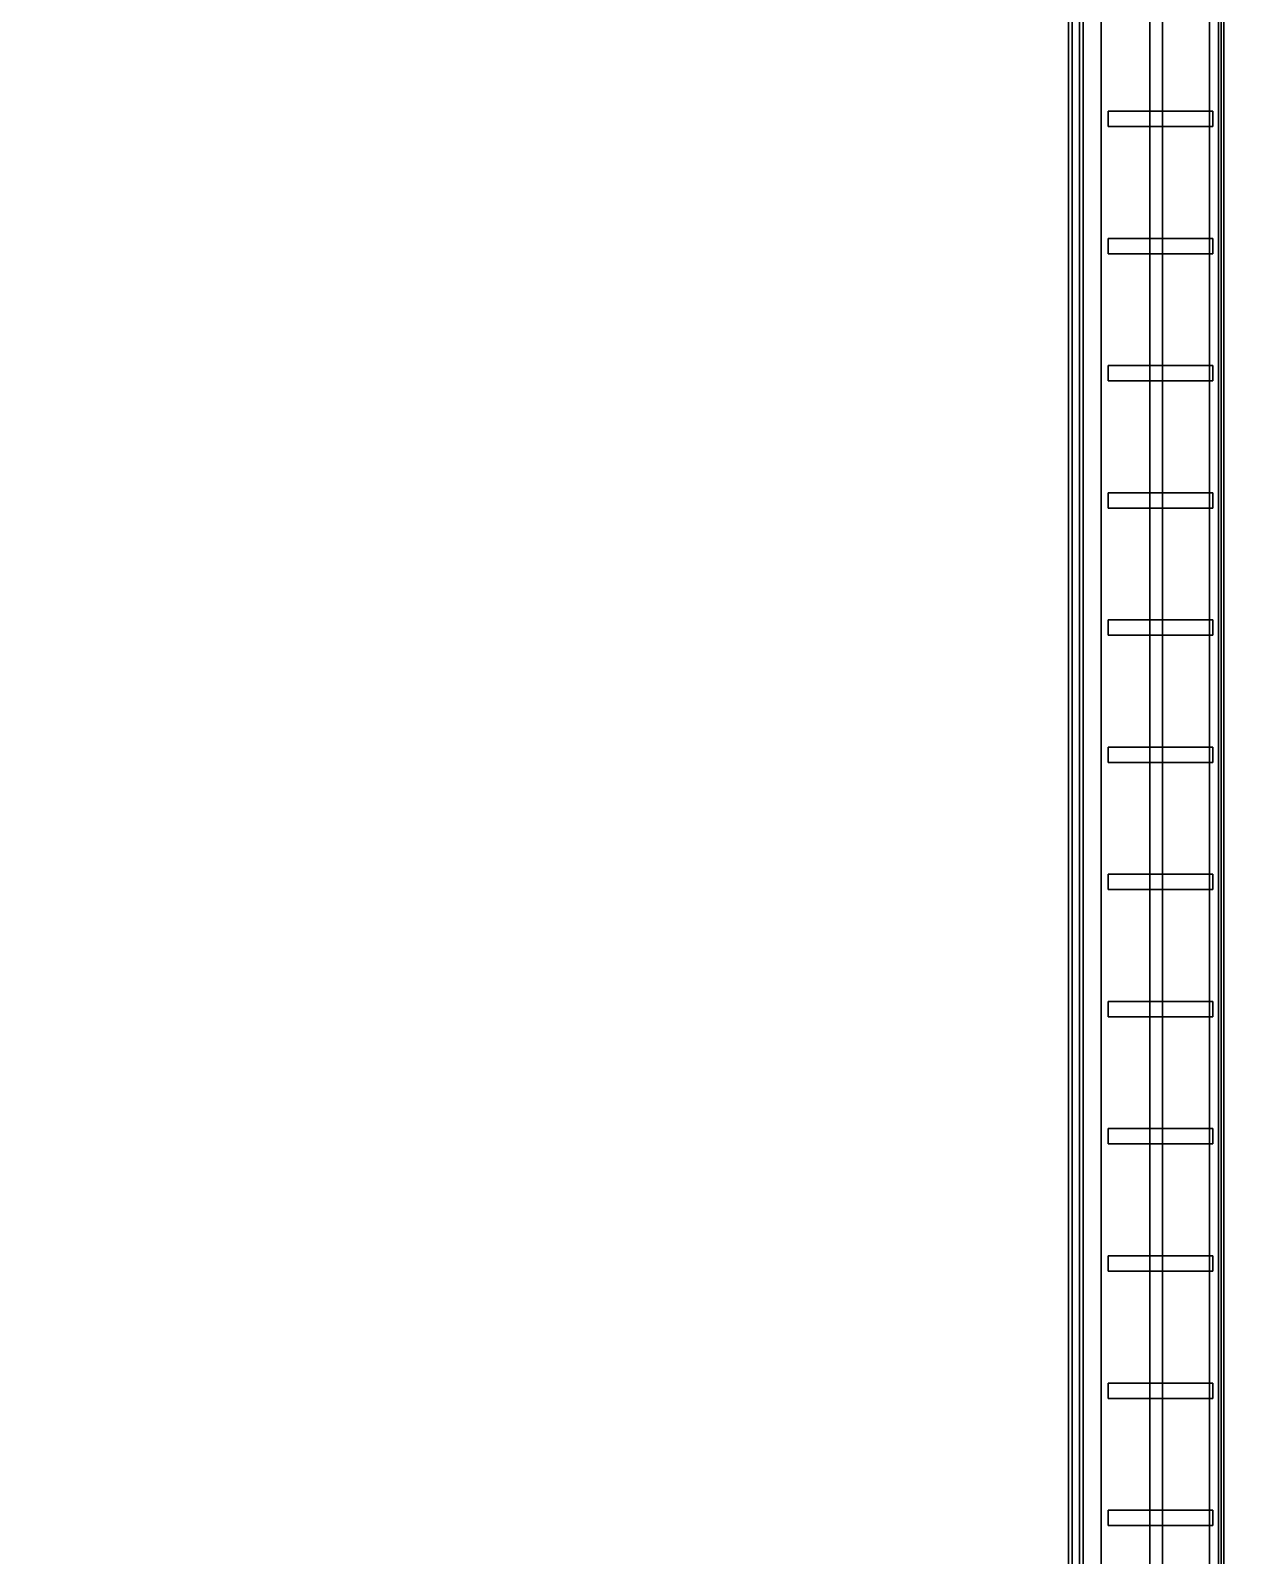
# Model space of a CAD drawing. Header units: metres. Extents: x -0.1 to 82.2, y -4 to 82.7.
# Drawn here: x 57.45 to 64.23, y 54.45 to 62.91 of the extents above; entities that cross this region are included whole.
import ezdxf

# ---------------------------------------------------------------- set-up
doc = ezdxf.new("R2010")
doc.units = ezdxf.units.M
for name, color, linetype in [('A-FLOR', 8, 'Continuous'), ('A-FLOR-TERR', 42, 'Continuous'), ('A-GLAZ-PODM', 4, 'Continuous'), ('A-SITE', 8, 'Continuous'), ('A-WALL-FINS', 8, 'Continuous'), ('A-WALL-PODM', 40, 'Continuous')]:
    doc.layers.add(name, color=color, linetype=linetype)

msp = doc.modelspace()

# ---------------------------------------------------------------- linework, layer by layer
at = {"layer": 'A-FLOR'}
for points in [[(18.8, 26.8, 4.72), (18.8, 70.7, 4.72), (63.2, 70.7, 4.72), (63.2, 26.8, 4.72)], [(18.8, 26.8, 5), (63.2, 26.8, 5), (63.2, 70.7, 5), (18.8, 70.7, 5)], [(18.8, 26.8, 8.92), (18.8, 70.7, 8.92), (63.2, 70.7, 8.92), (63.2, 26.8, 8.92)], [(18.8, 26.8, 9.2), (63.2, 26.8, 9.2), (63.2, 70.7, 9.2), (18.8, 70.7, 9.2)], [(18.8, 26.8, 13.12), (18.8, 70.7, 13.12), (63.2, 70.7, 13.12), (63.2, 26.8, 13.12)], [(18.8, 26.8, 13.4), (63.2, 26.8, 13.4), (63.2, 70.7, 13.4), (18.8, 70.7, 13.4)], [(63.2, 26.8, 4.72), (63.2, 70.7, 4.72), (63.2, 70.7, 5), (63.2, 26.8, 5)], [(63.2, 26.8, 8.92), (63.2, 70.7, 8.92), (63.2, 70.7, 9.2), (63.2, 26.8, 9.2)], [(63.2, 26.8, 13.12), (63.2, 70.7, 13.12), (63.2, 70.7, 13.4), (63.2, 26.8, 13.4)]]:
    msp.add_3dface(points, dxfattribs=at)
at = {"layer": 'A-FLOR-TERR'}
for points in [[(57.04, 35.46, 17.601), (57.04, 67.54, 17.601), (63.65, 67.54, 17.601), (63.65, 35.46, 17.601)], [(57.04, 35.46, 17.655), (63.65, 35.46, 17.655), (63.65, 67.54, 17.655), (57.04, 67.54, 17.655)], [(63.65, 35.46, 17.601), (63.65, 67.54, 17.601), (63.65, 67.54, 17.655), (63.65, 35.46, 17.655)]]:
    msp.add_3dface(points, dxfattribs=at)
at = {"layer": 'A-GLAZ-PODM'}
for points in [[(63.26, 27.7, 0.22), (63.26, 27.7, 17.2), (63.26, 69.8, 17.2), (63.26, 69.8, 0.22)], [(63.26, 27.7, 0.22), (63.26, 69.8, 0.22), (63.28, 69.8, 0.22), (63.28, 27.7, 0.22)], [(63.26, 27.7, 17.2), (63.28, 27.7, 17.2), (63.28, 69.8, 17.2), (63.26, 69.8, 17.2)], [(63.28, 27.7, 0.22), (63.28, 69.8, 0.22), (63.28, 69.8, 17.2), (63.28, 27.7, 17.2)]]:
    msp.add_3dface(points, dxfattribs=at)
at = {"layer": 'A-SITE'}
for points in [[(-0.15, -0.15, -0.18), (-0.15, 82.65, -0.18), (82.15, 82.65, -0.18), (82.15, -0.15, -0.18)], [(-0.15, -0.15, -0.02), (82.15, -0.15, -0.02), (82.15, 82.65, -0.02), (-0.15, 82.65, -0.02)], [(0, 0, -0.6), (0, 82.5, -0.6), (82, 82.5, -0.6), (82, 0, -0.6)], [(0, 0), (82, 0), (82, 82.5), (0, 82.5)]]:
    msp.add_3dface(points, dxfattribs=at)
at = {"layer": 'A-WALL-FINS'}
for points in [[(63.98, 27.7, 4.965), (63.98, 27.7, 5.035), (63.98, 69.8, 5.035), (63.98, 69.8, 4.965)], [(63.98, 27.7, 4.965), (63.98, 69.8, 4.965), (64.045, 69.8, 4.965), (64.045, 27.7, 4.965)], [(63.98, 27.7, 5.035), (64.045, 27.7, 5.035), (64.045, 69.8, 5.035), (63.98, 69.8, 5.035)], [(63.98, 27.7, 9.165), (63.98, 27.7, 9.235), (63.98, 69.8, 9.235), (63.98, 69.8, 9.165)], [(63.98, 27.7, 9.165), (63.98, 69.8, 9.165), (64.045, 69.8, 9.165), (64.045, 27.7, 9.165)], [(63.98, 27.7, 9.235), (64.045, 27.7, 9.235), (64.045, 69.8, 9.235), (63.98, 69.8, 9.235)], [(63.98, 27.7, 13.365), (63.98, 27.7, 13.435), (63.98, 69.8, 13.435), (63.98, 69.8, 13.365)], [(63.98, 27.7, 13.365), (63.98, 69.8, 13.365), (64.045, 69.8, 13.365), (64.045, 27.7, 13.365)], [(63.98, 27.7, 13.435), (64.045, 27.7, 13.435), (64.045, 69.8, 13.435), (63.98, 69.8, 13.435)], [(64.045, 27.7, 4.965), (64.045, 69.8, 4.965), (64.045, 69.8, 5.035), (64.045, 27.7, 5.035)], [(64.045, 27.7, 9.165), (64.045, 69.8, 9.165), (64.045, 69.8, 9.235), (64.045, 27.7, 9.235)], [(64.045, 27.7, 13.365), (64.045, 69.8, 13.365), (64.045, 69.8, 13.435), (64.045, 27.7, 13.435)], [(63.42, 62.375, 0.28), (63.42, 62.375, 5.18), (63.42, 62.46, 5.18), (63.42, 62.46, 0.28)], [(63.42, 62.46, 0.28), (63.42, 62.46, 5.18), (64, 62.46, 5.18), (64, 62.46, 0.28)], [(63.42, 62.375, 0.28), (63.42, 62.46, 0.28), (64, 62.46, 0.28), (64, 62.375, 0.28)], [(63.42, 62.375, 5.18), (64, 62.375, 5.18), (64, 62.46, 5.18), (63.42, 62.46, 5.18)], [(63.42, 62.375, 5.28), (63.42, 62.375, 9.38), (63.42, 62.46, 9.38), (63.42, 62.46, 5.28)], [(63.42, 62.46, 5.28), (63.42, 62.46, 9.38), (64, 62.46, 9.38), (64, 62.46, 5.28)], [(63.42, 62.375, 5.28), (63.42, 62.46, 5.28), (64, 62.46, 5.28), (64, 62.375, 5.28)], [(63.42, 62.375, 9.38), (64, 62.375, 9.38), (64, 62.46, 9.38), (63.42, 62.46, 9.38)], [(63.42, 62.375, 9.48), (63.42, 62.375, 13.58), (63.42, 62.46, 13.58), (63.42, 62.46, 9.48)], [(63.42, 62.46, 9.48), (63.42, 62.46, 13.58), (64, 62.46, 13.58), (64, 62.46, 9.48)], [(63.42, 62.375, 9.48), (63.42, 62.46, 9.48), (64, 62.46, 9.48), (64, 62.375, 9.48)], [(63.42, 62.375, 13.58), (64, 62.375, 13.58), (64, 62.46, 13.58), (63.42, 62.46, 13.58)], [(63.42, 62.375, 13.68), (63.42, 62.375, 17.43), (63.42, 62.46, 17.43), (63.42, 62.46, 13.68)], [(63.42, 62.46, 13.68), (63.42, 62.46, 17.43), (64, 62.46, 17.43), (64, 62.46, 13.68)], [(63.42, 62.375, 13.68), (63.42, 62.46, 13.68), (64, 62.46, 13.68), (64, 62.375, 13.68)], [(63.42, 62.375, 17.43), (64, 62.375, 17.43), (64, 62.46, 17.43), (63.42, 62.46, 17.43)], [(64, 62.375, 0.28), (64, 62.46, 0.28), (64, 62.46, 5.18), (64, 62.375, 5.18)], [(64, 62.375, 5.28), (64, 62.46, 5.28), (64, 62.46, 9.38), (64, 62.375, 9.38)], [(64, 62.375, 9.48), (64, 62.46, 9.48), (64, 62.46, 13.58), (64, 62.375, 13.58)], [(64, 62.375, 13.68), (64, 62.46, 13.68), (64, 62.46, 17.43), (64, 62.375, 17.43)], [(63.42, 62.375, 0.28), (64, 62.375, 0.28), (64, 62.375, 5.18), (63.42, 62.375, 5.18)], [(63.42, 62.375, 5.28), (64, 62.375, 5.28), (64, 62.375, 9.38), (63.42, 62.375, 9.38)], [(63.42, 62.375, 9.48), (64, 62.375, 9.48), (64, 62.375, 13.58), (63.42, 62.375, 13.58)], [(63.42, 62.375, 13.68), (64, 62.375, 13.68), (64, 62.375, 17.43), (63.42, 62.375, 17.43)], [(63.42, 61.67, 0.28), (63.42, 61.67, 5.18), (63.42, 61.755, 5.18), (63.42, 61.755, 0.28)], [(63.42, 61.755, 0.28), (63.42, 61.755, 5.18), (64, 61.755, 5.18), (64, 61.755, 0.28)], [(63.42, 61.67, 0.28), (63.42, 61.755, 0.28), (64, 61.755, 0.28), (64, 61.67, 0.28)], [(63.42, 61.67, 5.18), (64, 61.67, 5.18), (64, 61.755, 5.18), (63.42, 61.755, 5.18)], [(63.42, 61.67, 5.28), (63.42, 61.67, 9.38), (63.42, 61.755, 9.38), (63.42, 61.755, 5.28)], [(63.42, 61.755, 5.28), (63.42, 61.755, 9.38), (64, 61.755, 9.38), (64, 61.755, 5.28)], [(63.42, 61.67, 5.28), (63.42, 61.755, 5.28), (64, 61.755, 5.28), (64, 61.67, 5.28)], [(63.42, 61.67, 9.38), (64, 61.67, 9.38), (64, 61.755, 9.38), (63.42, 61.755, 9.38)], [(63.42, 61.67, 9.48), (63.42, 61.67, 13.58), (63.42, 61.755, 13.58), (63.42, 61.755, 9.48)], [(63.42, 61.755, 9.48), (63.42, 61.755, 13.58), (64, 61.755, 13.58), (64, 61.755, 9.48)], [(63.42, 61.67, 9.48), (63.42, 61.755, 9.48), (64, 61.755, 9.48), (64, 61.67, 9.48)], [(63.42, 61.67, 13.58), (64, 61.67, 13.58), (64, 61.755, 13.58), (63.42, 61.755, 13.58)], [(63.42, 61.67, 13.68), (63.42, 61.67, 17.43), (63.42, 61.755, 17.43), (63.42, 61.755, 13.68)], [(63.42, 61.755, 13.68), (63.42, 61.755, 17.43), (64, 61.755, 17.43), (64, 61.755, 13.68)], [(63.42, 61.67, 13.68), (63.42, 61.755, 13.68), (64, 61.755, 13.68), (64, 61.67, 13.68)], [(63.42, 61.67, 17.43), (64, 61.67, 17.43), (64, 61.755, 17.43), (63.42, 61.755, 17.43)], [(64, 61.67, 0.28), (64, 61.755, 0.28), (64, 61.755, 5.18), (64, 61.67, 5.18)], [(64, 61.67, 5.28), (64, 61.755, 5.28), (64, 61.755, 9.38), (64, 61.67, 9.38)], [(64, 61.67, 9.48), (64, 61.755, 9.48), (64, 61.755, 13.58), (64, 61.67, 13.58)], [(64, 61.67, 13.68), (64, 61.755, 13.68), (64, 61.755, 17.43), (64, 61.67, 17.43)], [(63.42, 61.67, 0.28), (64, 61.67, 0.28), (64, 61.67, 5.18), (63.42, 61.67, 5.18)], [(63.42, 61.67, 5.28), (64, 61.67, 5.28), (64, 61.67, 9.38), (63.42, 61.67, 9.38)], [(63.42, 61.67, 9.48), (64, 61.67, 9.48), (64, 61.67, 13.58), (63.42, 61.67, 13.58)], [(63.42, 61.67, 13.68), (64, 61.67, 13.68), (64, 61.67, 17.43), (63.42, 61.67, 17.43)], [(63.42, 60.965, 0.28), (63.42, 60.965, 5.18), (63.42, 61.05, 5.18), (63.42, 61.05, 0.28)], [(63.42, 61.05, 0.28), (63.42, 61.05, 5.18), (64, 61.05, 5.18), (64, 61.05, 0.28)], [(63.42, 60.965, 0.28), (63.42, 61.05, 0.28), (64, 61.05, 0.28), (64, 60.965, 0.28)], [(63.42, 60.965, 5.18), (64, 60.965, 5.18), (64, 61.05, 5.18), (63.42, 61.05, 5.18)], [(63.42, 60.965, 5.28), (63.42, 60.965, 9.38), (63.42, 61.05, 9.38), (63.42, 61.05, 5.28)], [(63.42, 61.05, 5.28), (63.42, 61.05, 9.38), (64, 61.05, 9.38), (64, 61.05, 5.28)], [(63.42, 60.965, 5.28), (63.42, 61.05, 5.28), (64, 61.05, 5.28), (64, 60.965, 5.28)], [(63.42, 60.965, 9.38), (64, 60.965, 9.38), (64, 61.05, 9.38), (63.42, 61.05, 9.38)], [(63.42, 60.965, 9.48), (63.42, 60.965, 13.58), (63.42, 61.05, 13.58), (63.42, 61.05, 9.48)], [(63.42, 61.05, 9.48), (63.42, 61.05, 13.58), (64, 61.05, 13.58), (64, 61.05, 9.48)], [(63.42, 60.965, 9.48), (63.42, 61.05, 9.48), (64, 61.05, 9.48), (64, 60.965, 9.48)], [(63.42, 60.965, 13.58), (64, 60.965, 13.58), (64, 61.05, 13.58), (63.42, 61.05, 13.58)], [(63.42, 60.965, 13.68), (63.42, 60.965, 17.43), (63.42, 61.05, 17.43), (63.42, 61.05, 13.68)], [(63.42, 61.05, 13.68), (63.42, 61.05, 17.43), (64, 61.05, 17.43), (64, 61.05, 13.68)], [(63.42, 60.965, 13.68), (63.42, 61.05, 13.68), (64, 61.05, 13.68), (64, 60.965, 13.68)], [(63.42, 60.965, 17.43), (64, 60.965, 17.43), (64, 61.05, 17.43), (63.42, 61.05, 17.43)], [(64, 60.965, 0.28), (64, 61.05, 0.28), (64, 61.05, 5.18), (64, 60.965, 5.18)], [(64, 60.965, 5.28), (64, 61.05, 5.28), (64, 61.05, 9.38), (64, 60.965, 9.38)], [(64, 60.965, 9.48), (64, 61.05, 9.48), (64, 61.05, 13.58), (64, 60.965, 13.58)], [(64, 60.965, 13.68), (64, 61.05, 13.68), (64, 61.05, 17.43), (64, 60.965, 17.43)], [(63.42, 60.965, 0.28), (64, 60.965, 0.28), (64, 60.965, 5.18), (63.42, 60.965, 5.18)], [(63.42, 60.965, 5.28), (64, 60.965, 5.28), (64, 60.965, 9.38), (63.42, 60.965, 9.38)], [(63.42, 60.965, 9.48), (64, 60.965, 9.48), (64, 60.965, 13.58), (63.42, 60.965, 13.58)], [(63.42, 60.965, 13.68), (64, 60.965, 13.68), (64, 60.965, 17.43), (63.42, 60.965, 17.43)], [(63.42, 60.26, 0.28), (63.42, 60.26, 5.18), (63.42, 60.345, 5.18), (63.42, 60.345, 0.28)], [(63.42, 60.345, 0.28), (63.42, 60.345, 5.18), (64, 60.345, 5.18), (64, 60.345, 0.28)], [(63.42, 60.26, 0.28), (63.42, 60.345, 0.28), (64, 60.345, 0.28), (64, 60.26, 0.28)], [(63.42, 60.26, 5.18), (64, 60.26, 5.18), (64, 60.345, 5.18), (63.42, 60.345, 5.18)], [(63.42, 60.26, 5.28), (63.42, 60.26, 9.38), (63.42, 60.345, 9.38), (63.42, 60.345, 5.28)], [(63.42, 60.345, 5.28), (63.42, 60.345, 9.38), (64, 60.345, 9.38), (64, 60.345, 5.28)], [(63.42, 60.26, 5.28), (63.42, 60.345, 5.28), (64, 60.345, 5.28), (64, 60.26, 5.28)], [(63.42, 60.26, 9.38), (64, 60.26, 9.38), (64, 60.345, 9.38), (63.42, 60.345, 9.38)], [(63.42, 60.26, 9.48), (63.42, 60.26, 13.58), (63.42, 60.345, 13.58), (63.42, 60.345, 9.48)], [(63.42, 60.345, 9.48), (63.42, 60.345, 13.58), (64, 60.345, 13.58), (64, 60.345, 9.48)], [(63.42, 60.26, 9.48), (63.42, 60.345, 9.48), (64, 60.345, 9.48), (64, 60.26, 9.48)], [(63.42, 60.26, 13.58), (64, 60.26, 13.58), (64, 60.345, 13.58), (63.42, 60.345, 13.58)], [(63.42, 60.26, 13.68), (63.42, 60.26, 17.43), (63.42, 60.345, 17.43), (63.42, 60.345, 13.68)], [(63.42, 60.345, 13.68), (63.42, 60.345, 17.43), (64, 60.345, 17.43), (64, 60.345, 13.68)], [(63.42, 60.26, 13.68), (63.42, 60.345, 13.68), (64, 60.345, 13.68), (64, 60.26, 13.68)], [(63.42, 60.26, 17.43), (64, 60.26, 17.43), (64, 60.345, 17.43), (63.42, 60.345, 17.43)], [(64, 60.26, 0.28), (64, 60.345, 0.28), (64, 60.345, 5.18), (64, 60.26, 5.18)], [(64, 60.26, 5.28), (64, 60.345, 5.28), (64, 60.345, 9.38), (64, 60.26, 9.38)], [(64, 60.26, 9.48), (64, 60.345, 9.48), (64, 60.345, 13.58), (64, 60.26, 13.58)], [(64, 60.26, 13.68), (64, 60.345, 13.68), (64, 60.345, 17.43), (64, 60.26, 17.43)], [(63.42, 60.26, 0.28), (64, 60.26, 0.28), (64, 60.26, 5.18), (63.42, 60.26, 5.18)], [(63.42, 60.26, 5.28), (64, 60.26, 5.28), (64, 60.26, 9.38), (63.42, 60.26, 9.38)], [(63.42, 60.26, 9.48), (64, 60.26, 9.48), (64, 60.26, 13.58), (63.42, 60.26, 13.58)], [(63.42, 60.26, 13.68), (64, 60.26, 13.68), (64, 60.26, 17.43), (63.42, 60.26, 17.43)], [(63.42, 59.555, 0.28), (63.42, 59.555, 5.18), (63.42, 59.64, 5.18), (63.42, 59.64, 0.28)], [(63.42, 59.64, 0.28), (63.42, 59.64, 5.18), (64, 59.64, 5.18), (64, 59.64, 0.28)], [(63.42, 59.555, 0.28), (63.42, 59.64, 0.28), (64, 59.64, 0.28), (64, 59.555, 0.28)], [(63.42, 59.555, 5.18), (64, 59.555, 5.18), (64, 59.64, 5.18), (63.42, 59.64, 5.18)], [(63.42, 59.555, 5.28), (63.42, 59.555, 9.38), (63.42, 59.64, 9.38), (63.42, 59.64, 5.28)], [(63.42, 59.64, 5.28), (63.42, 59.64, 9.38), (64, 59.64, 9.38), (64, 59.64, 5.28)], [(63.42, 59.555, 5.28), (63.42, 59.64, 5.28), (64, 59.64, 5.28), (64, 59.555, 5.28)], [(63.42, 59.555, 9.38), (64, 59.555, 9.38), (64, 59.64, 9.38), (63.42, 59.64, 9.38)], [(63.42, 59.555, 9.48), (63.42, 59.555, 13.58), (63.42, 59.64, 13.58), (63.42, 59.64, 9.48)], [(63.42, 59.64, 9.48), (63.42, 59.64, 13.58), (64, 59.64, 13.58), (64, 59.64, 9.48)], [(63.42, 59.555, 9.48), (63.42, 59.64, 9.48), (64, 59.64, 9.48), (64, 59.555, 9.48)], [(63.42, 59.555, 13.58), (64, 59.555, 13.58), (64, 59.64, 13.58), (63.42, 59.64, 13.58)], [(63.42, 59.555, 13.68), (63.42, 59.555, 17.43), (63.42, 59.64, 17.43), (63.42, 59.64, 13.68)], [(63.42, 59.64, 13.68), (63.42, 59.64, 17.43), (64, 59.64, 17.43), (64, 59.64, 13.68)], [(63.42, 59.555, 13.68), (63.42, 59.64, 13.68), (64, 59.64, 13.68), (64, 59.555, 13.68)], [(63.42, 59.555, 17.43), (64, 59.555, 17.43), (64, 59.64, 17.43), (63.42, 59.64, 17.43)], [(64, 59.555, 0.28), (64, 59.64, 0.28), (64, 59.64, 5.18), (64, 59.555, 5.18)], [(64, 59.555, 5.28), (64, 59.64, 5.28), (64, 59.64, 9.38), (64, 59.555, 9.38)], [(64, 59.555, 9.48), (64, 59.64, 9.48), (64, 59.64, 13.58), (64, 59.555, 13.58)], [(64, 59.555, 13.68), (64, 59.64, 13.68), (64, 59.64, 17.43), (64, 59.555, 17.43)], [(63.42, 59.555, 0.28), (64, 59.555, 0.28), (64, 59.555, 5.18), (63.42, 59.555, 5.18)], [(63.42, 59.555, 5.28), (64, 59.555, 5.28), (64, 59.555, 9.38), (63.42, 59.555, 9.38)], [(63.42, 59.555, 9.48), (64, 59.555, 9.48), (64, 59.555, 13.58), (63.42, 59.555, 13.58)], [(63.42, 59.555, 13.68), (64, 59.555, 13.68), (64, 59.555, 17.43), (63.42, 59.555, 17.43)], [(63.42, 58.85, 0.28), (63.42, 58.85, 5.18), (63.42, 58.935, 5.18), (63.42, 58.935, 0.28)], [(63.42, 58.935, 0.28), (63.42, 58.935, 5.18), (64, 58.935, 5.18), (64, 58.935, 0.28)], [(63.42, 58.85, 0.28), (63.42, 58.935, 0.28), (64, 58.935, 0.28), (64, 58.85, 0.28)], [(63.42, 58.85, 5.18), (64, 58.85, 5.18), (64, 58.935, 5.18), (63.42, 58.935, 5.18)], [(63.42, 58.85, 5.28), (63.42, 58.85, 9.38), (63.42, 58.935, 9.38), (63.42, 58.935, 5.28)], [(63.42, 58.935, 5.28), (63.42, 58.935, 9.38), (64, 58.935, 9.38), (64, 58.935, 5.28)], [(63.42, 58.85, 5.28), (63.42, 58.935, 5.28), (64, 58.935, 5.28), (64, 58.85, 5.28)], [(63.42, 58.85, 9.38), (64, 58.85, 9.38), (64, 58.935, 9.38), (63.42, 58.935, 9.38)], [(63.42, 58.85, 9.48), (63.42, 58.85, 13.58), (63.42, 58.935, 13.58), (63.42, 58.935, 9.48)], [(63.42, 58.935, 9.48), (63.42, 58.935, 13.58), (64, 58.935, 13.58), (64, 58.935, 9.48)], [(63.42, 58.85, 9.48), (63.42, 58.935, 9.48), (64, 58.935, 9.48), (64, 58.85, 9.48)], [(63.42, 58.85, 13.58), (64, 58.85, 13.58), (64, 58.935, 13.58), (63.42, 58.935, 13.58)], [(63.42, 58.85, 13.68), (63.42, 58.85, 17.43), (63.42, 58.935, 17.43), (63.42, 58.935, 13.68)], [(63.42, 58.935, 13.68), (63.42, 58.935, 17.43), (64, 58.935, 17.43), (64, 58.935, 13.68)], [(63.42, 58.85, 13.68), (63.42, 58.935, 13.68), (64, 58.935, 13.68), (64, 58.85, 13.68)], [(63.42, 58.85, 17.43), (64, 58.85, 17.43), (64, 58.935, 17.43), (63.42, 58.935, 17.43)], [(64, 58.85, 0.28), (64, 58.935, 0.28), (64, 58.935, 5.18), (64, 58.85, 5.18)], [(64, 58.85, 5.28), (64, 58.935, 5.28), (64, 58.935, 9.38), (64, 58.85, 9.38)], [(64, 58.85, 9.48), (64, 58.935, 9.48), (64, 58.935, 13.58), (64, 58.85, 13.58)], [(64, 58.85, 13.68), (64, 58.935, 13.68), (64, 58.935, 17.43), (64, 58.85, 17.43)], [(63.42, 58.85, 0.28), (64, 58.85, 0.28), (64, 58.85, 5.18), (63.42, 58.85, 5.18)], [(63.42, 58.85, 5.28), (64, 58.85, 5.28), (64, 58.85, 9.38), (63.42, 58.85, 9.38)], [(63.42, 58.85, 9.48), (64, 58.85, 9.48), (64, 58.85, 13.58), (63.42, 58.85, 13.58)], [(63.42, 58.85, 13.68), (64, 58.85, 13.68), (64, 58.85, 17.43), (63.42, 58.85, 17.43)], [(63.42, 58.145, 0.28), (63.42, 58.145, 5.18), (63.42, 58.23, 5.18), (63.42, 58.23, 0.28)], [(63.42, 58.23, 0.28), (63.42, 58.23, 5.18), (64, 58.23, 5.18), (64, 58.23, 0.28)], [(63.42, 58.145, 0.28), (63.42, 58.23, 0.28), (64, 58.23, 0.28), (64, 58.145, 0.28)], [(63.42, 58.145, 5.18), (64, 58.145, 5.18), (64, 58.23, 5.18), (63.42, 58.23, 5.18)], [(63.42, 58.145, 5.28), (63.42, 58.145, 9.38), (63.42, 58.23, 9.38), (63.42, 58.23, 5.28)], [(63.42, 58.23, 5.28), (63.42, 58.23, 9.38), (64, 58.23, 9.38), (64, 58.23, 5.28)], [(63.42, 58.145, 5.28), (63.42, 58.23, 5.28), (64, 58.23, 5.28), (64, 58.145, 5.28)], [(63.42, 58.145, 9.38), (64, 58.145, 9.38), (64, 58.23, 9.38), (63.42, 58.23, 9.38)], [(63.42, 58.145, 9.48), (63.42, 58.145, 13.58), (63.42, 58.23, 13.58), (63.42, 58.23, 9.48)], [(63.42, 58.23, 9.48), (63.42, 58.23, 13.58), (64, 58.23, 13.58), (64, 58.23, 9.48)], [(63.42, 58.145, 9.48), (63.42, 58.23, 9.48), (64, 58.23, 9.48), (64, 58.145, 9.48)], [(63.42, 58.145, 13.58), (64, 58.145, 13.58), (64, 58.23, 13.58), (63.42, 58.23, 13.58)], [(63.42, 58.145, 13.68), (63.42, 58.145, 17.43), (63.42, 58.23, 17.43), (63.42, 58.23, 13.68)], [(63.42, 58.23, 13.68), (63.42, 58.23, 17.43), (64, 58.23, 17.43), (64, 58.23, 13.68)], [(63.42, 58.145, 13.68), (63.42, 58.23, 13.68), (64, 58.23, 13.68), (64, 58.145, 13.68)], [(63.42, 58.145, 17.43), (64, 58.145, 17.43), (64, 58.23, 17.43), (63.42, 58.23, 17.43)], [(64, 58.145, 0.28), (64, 58.23, 0.28), (64, 58.23, 5.18), (64, 58.145, 5.18)], [(64, 58.145, 5.28), (64, 58.23, 5.28), (64, 58.23, 9.38), (64, 58.145, 9.38)], [(64, 58.145, 9.48), (64, 58.23, 9.48), (64, 58.23, 13.58), (64, 58.145, 13.58)], [(64, 58.145, 13.68), (64, 58.23, 13.68), (64, 58.23, 17.43), (64, 58.145, 17.43)], [(63.42, 58.145, 0.28), (64, 58.145, 0.28), (64, 58.145, 5.18), (63.42, 58.145, 5.18)], [(63.42, 58.145, 5.28), (64, 58.145, 5.28), (64, 58.145, 9.38), (63.42, 58.145, 9.38)], [(63.42, 58.145, 9.48), (64, 58.145, 9.48), (64, 58.145, 13.58), (63.42, 58.145, 13.58)], [(63.42, 58.145, 13.68), (64, 58.145, 13.68), (64, 58.145, 17.43), (63.42, 58.145, 17.43)], [(63.42, 57.44, 0.28), (63.42, 57.44, 5.18), (63.42, 57.525, 5.18), (63.42, 57.525, 0.28)], [(63.42, 57.525, 0.28), (63.42, 57.525, 5.18), (64, 57.525, 5.18), (64, 57.525, 0.28)], [(63.42, 57.44, 0.28), (63.42, 57.525, 0.28), (64, 57.525, 0.28), (64, 57.44, 0.28)], [(63.42, 57.44, 5.18), (64, 57.44, 5.18), (64, 57.525, 5.18), (63.42, 57.525, 5.18)], [(63.42, 57.44, 5.28), (63.42, 57.44, 9.38), (63.42, 57.525, 9.38), (63.42, 57.525, 5.28)], [(63.42, 57.525, 5.28), (63.42, 57.525, 9.38), (64, 57.525, 9.38), (64, 57.525, 5.28)], [(63.42, 57.44, 5.28), (63.42, 57.525, 5.28), (64, 57.525, 5.28), (64, 57.44, 5.28)], [(63.42, 57.44, 9.38), (64, 57.44, 9.38), (64, 57.525, 9.38), (63.42, 57.525, 9.38)], [(63.42, 57.44, 9.48), (63.42, 57.44, 13.58), (63.42, 57.525, 13.58), (63.42, 57.525, 9.48)], [(63.42, 57.525, 9.48), (63.42, 57.525, 13.58), (64, 57.525, 13.58), (64, 57.525, 9.48)], [(63.42, 57.44, 9.48), (63.42, 57.525, 9.48), (64, 57.525, 9.48), (64, 57.44, 9.48)], [(63.42, 57.44, 13.58), (64, 57.44, 13.58), (64, 57.525, 13.58), (63.42, 57.525, 13.58)], [(63.42, 57.44, 13.68), (63.42, 57.44, 17.43), (63.42, 57.525, 17.43), (63.42, 57.525, 13.68)], [(63.42, 57.525, 13.68), (63.42, 57.525, 17.43), (64, 57.525, 17.43), (64, 57.525, 13.68)], [(63.42, 57.44, 13.68), (63.42, 57.525, 13.68), (64, 57.525, 13.68), (64, 57.44, 13.68)], [(63.42, 57.44, 17.43), (64, 57.44, 17.43), (64, 57.525, 17.43), (63.42, 57.525, 17.43)], [(64, 57.44, 0.28), (64, 57.525, 0.28), (64, 57.525, 5.18), (64, 57.44, 5.18)], [(64, 57.44, 5.28), (64, 57.525, 5.28), (64, 57.525, 9.38), (64, 57.44, 9.38)], [(64, 57.44, 9.48), (64, 57.525, 9.48), (64, 57.525, 13.58), (64, 57.44, 13.58)], [(64, 57.44, 13.68), (64, 57.525, 13.68), (64, 57.525, 17.43), (64, 57.44, 17.43)], [(63.42, 57.44, 0.28), (64, 57.44, 0.28), (64, 57.44, 5.18), (63.42, 57.44, 5.18)], [(63.42, 57.44, 5.28), (64, 57.44, 5.28), (64, 57.44, 9.38), (63.42, 57.44, 9.38)], [(63.42, 57.44, 9.48), (64, 57.44, 9.48), (64, 57.44, 13.58), (63.42, 57.44, 13.58)], [(63.42, 57.44, 13.68), (64, 57.44, 13.68), (64, 57.44, 17.43), (63.42, 57.44, 17.43)], [(63.42, 56.735, 0.28), (63.42, 56.735, 5.18), (63.42, 56.82, 5.18), (63.42, 56.82, 0.28)], [(63.42, 56.82, 0.28), (63.42, 56.82, 5.18), (64, 56.82, 5.18), (64, 56.82, 0.28)], [(63.42, 56.735, 0.28), (63.42, 56.82, 0.28), (64, 56.82, 0.28), (64, 56.735, 0.28)], [(63.42, 56.735, 5.18), (64, 56.735, 5.18), (64, 56.82, 5.18), (63.42, 56.82, 5.18)], [(63.42, 56.735, 5.28), (63.42, 56.735, 9.38), (63.42, 56.82, 9.38), (63.42, 56.82, 5.28)], [(63.42, 56.82, 5.28), (63.42, 56.82, 9.38), (64, 56.82, 9.38), (64, 56.82, 5.28)], [(63.42, 56.735, 5.28), (63.42, 56.82, 5.28), (64, 56.82, 5.28), (64, 56.735, 5.28)], [(63.42, 56.735, 9.38), (64, 56.735, 9.38), (64, 56.82, 9.38), (63.42, 56.82, 9.38)], [(63.42, 56.735, 9.48), (63.42, 56.735, 13.58), (63.42, 56.82, 13.58), (63.42, 56.82, 9.48)], [(63.42, 56.82, 9.48), (63.42, 56.82, 13.58), (64, 56.82, 13.58), (64, 56.82, 9.48)], [(63.42, 56.735, 9.48), (63.42, 56.82, 9.48), (64, 56.82, 9.48), (64, 56.735, 9.48)], [(63.42, 56.735, 13.58), (64, 56.735, 13.58), (64, 56.82, 13.58), (63.42, 56.82, 13.58)], [(63.42, 56.735, 13.68), (63.42, 56.735, 17.43), (63.42, 56.82, 17.43), (63.42, 56.82, 13.68)], [(63.42, 56.82, 13.68), (63.42, 56.82, 17.43), (64, 56.82, 17.43), (64, 56.82, 13.68)], [(63.42, 56.735, 13.68), (63.42, 56.82, 13.68), (64, 56.82, 13.68), (64, 56.735, 13.68)], [(63.42, 56.735, 17.43), (64, 56.735, 17.43), (64, 56.82, 17.43), (63.42, 56.82, 17.43)], [(64, 56.735, 0.28), (64, 56.82, 0.28), (64, 56.82, 5.18), (64, 56.735, 5.18)], [(64, 56.735, 5.28), (64, 56.82, 5.28), (64, 56.82, 9.38), (64, 56.735, 9.38)], [(64, 56.735, 9.48), (64, 56.82, 9.48), (64, 56.82, 13.58), (64, 56.735, 13.58)], [(64, 56.735, 13.68), (64, 56.82, 13.68), (64, 56.82, 17.43), (64, 56.735, 17.43)], [(63.42, 56.735, 0.28), (64, 56.735, 0.28), (64, 56.735, 5.18), (63.42, 56.735, 5.18)], [(63.42, 56.735, 5.28), (64, 56.735, 5.28), (64, 56.735, 9.38), (63.42, 56.735, 9.38)], [(63.42, 56.735, 9.48), (64, 56.735, 9.48), (64, 56.735, 13.58), (63.42, 56.735, 13.58)], [(63.42, 56.735, 13.68), (64, 56.735, 13.68), (64, 56.735, 17.43), (63.42, 56.735, 17.43)], [(63.42, 56.03, 0.28), (63.42, 56.03, 5.18), (63.42, 56.115, 5.18), (63.42, 56.115, 0.28)], [(63.42, 56.115, 0.28), (63.42, 56.115, 5.18), (64, 56.115, 5.18), (64, 56.115, 0.28)], [(63.42, 56.03, 0.28), (63.42, 56.115, 0.28), (64, 56.115, 0.28), (64, 56.03, 0.28)], [(63.42, 56.03, 5.18), (64, 56.03, 5.18), (64, 56.115, 5.18), (63.42, 56.115, 5.18)], [(63.42, 56.03, 5.28), (63.42, 56.03, 9.38), (63.42, 56.115, 9.38), (63.42, 56.115, 5.28)], [(63.42, 56.115, 5.28), (63.42, 56.115, 9.38), (64, 56.115, 9.38), (64, 56.115, 5.28)], [(63.42, 56.03, 5.28), (63.42, 56.115, 5.28), (64, 56.115, 5.28), (64, 56.03, 5.28)], [(63.42, 56.03, 9.38), (64, 56.03, 9.38), (64, 56.115, 9.38), (63.42, 56.115, 9.38)], [(63.42, 56.03, 9.48), (63.42, 56.03, 13.58), (63.42, 56.115, 13.58), (63.42, 56.115, 9.48)], [(63.42, 56.115, 9.48), (63.42, 56.115, 13.58), (64, 56.115, 13.58), (64, 56.115, 9.48)], [(63.42, 56.03, 9.48), (63.42, 56.115, 9.48), (64, 56.115, 9.48), (64, 56.03, 9.48)], [(63.42, 56.03, 13.58), (64, 56.03, 13.58), (64, 56.115, 13.58), (63.42, 56.115, 13.58)], [(63.42, 56.03, 13.68), (63.42, 56.03, 17.43), (63.42, 56.115, 17.43), (63.42, 56.115, 13.68)], [(63.42, 56.115, 13.68), (63.42, 56.115, 17.43), (64, 56.115, 17.43), (64, 56.115, 13.68)], [(63.42, 56.03, 13.68), (63.42, 56.115, 13.68), (64, 56.115, 13.68), (64, 56.03, 13.68)], [(63.42, 56.03, 17.43), (64, 56.03, 17.43), (64, 56.115, 17.43), (63.42, 56.115, 17.43)], [(64, 56.03, 0.28), (64, 56.115, 0.28), (64, 56.115, 5.18), (64, 56.03, 5.18)], [(64, 56.03, 5.28), (64, 56.115, 5.28), (64, 56.115, 9.38), (64, 56.03, 9.38)], [(64, 56.03, 9.48), (64, 56.115, 9.48), (64, 56.115, 13.58), (64, 56.03, 13.58)], [(64, 56.03, 13.68), (64, 56.115, 13.68), (64, 56.115, 17.43), (64, 56.03, 17.43)], [(63.42, 56.03, 0.28), (64, 56.03, 0.28), (64, 56.03, 5.18), (63.42, 56.03, 5.18)], [(63.42, 56.03, 5.28), (64, 56.03, 5.28), (64, 56.03, 9.38), (63.42, 56.03, 9.38)], [(63.42, 56.03, 9.48), (64, 56.03, 9.48), (64, 56.03, 13.58), (63.42, 56.03, 13.58)], [(63.42, 56.03, 13.68), (64, 56.03, 13.68), (64, 56.03, 17.43), (63.42, 56.03, 17.43)], [(63.42, 55.325, 0.28), (63.42, 55.325, 5.18), (63.42, 55.41, 5.18), (63.42, 55.41, 0.28)], [(63.42, 55.41, 0.28), (63.42, 55.41, 5.18), (64, 55.41, 5.18), (64, 55.41, 0.28)], [(63.42, 55.325, 0.28), (63.42, 55.41, 0.28), (64, 55.41, 0.28), (64, 55.325, 0.28)], [(63.42, 55.325, 5.18), (64, 55.325, 5.18), (64, 55.41, 5.18), (63.42, 55.41, 5.18)], [(63.42, 55.325, 5.28), (63.42, 55.325, 9.38), (63.42, 55.41, 9.38), (63.42, 55.41, 5.28)], [(63.42, 55.41, 5.28), (63.42, 55.41, 9.38), (64, 55.41, 9.38), (64, 55.41, 5.28)], [(63.42, 55.325, 5.28), (63.42, 55.41, 5.28), (64, 55.41, 5.28), (64, 55.325, 5.28)], [(63.42, 55.325, 9.38), (64, 55.325, 9.38), (64, 55.41, 9.38), (63.42, 55.41, 9.38)], [(63.42, 55.325, 9.48), (63.42, 55.325, 13.58), (63.42, 55.41, 13.58), (63.42, 55.41, 9.48)], [(63.42, 55.41, 9.48), (63.42, 55.41, 13.58), (64, 55.41, 13.58), (64, 55.41, 9.48)], [(63.42, 55.325, 9.48), (63.42, 55.41, 9.48), (64, 55.41, 9.48), (64, 55.325, 9.48)], [(63.42, 55.325, 13.58), (64, 55.325, 13.58), (64, 55.41, 13.58), (63.42, 55.41, 13.58)], [(63.42, 55.325, 13.68), (63.42, 55.325, 17.43), (63.42, 55.41, 17.43), (63.42, 55.41, 13.68)], [(63.42, 55.41, 13.68), (63.42, 55.41, 17.43), (64, 55.41, 17.43), (64, 55.41, 13.68)], [(63.42, 55.325, 13.68), (63.42, 55.41, 13.68), (64, 55.41, 13.68), (64, 55.325, 13.68)], [(63.42, 55.325, 17.43), (64, 55.325, 17.43), (64, 55.41, 17.43), (63.42, 55.41, 17.43)], [(64, 55.325, 0.28), (64, 55.41, 0.28), (64, 55.41, 5.18), (64, 55.325, 5.18)], [(64, 55.325, 5.28), (64, 55.41, 5.28), (64, 55.41, 9.38), (64, 55.325, 9.38)], [(64, 55.325, 9.48), (64, 55.41, 9.48), (64, 55.41, 13.58), (64, 55.325, 13.58)], [(64, 55.325, 13.68), (64, 55.41, 13.68), (64, 55.41, 17.43), (64, 55.325, 17.43)], [(63.42, 55.325, 0.28), (64, 55.325, 0.28), (64, 55.325, 5.18), (63.42, 55.325, 5.18)], [(63.42, 55.325, 5.28), (64, 55.325, 5.28), (64, 55.325, 9.38), (63.42, 55.325, 9.38)], [(63.42, 55.325, 9.48), (64, 55.325, 9.48), (64, 55.325, 13.58), (63.42, 55.325, 13.58)], [(63.42, 55.325, 13.68), (64, 55.325, 13.68), (64, 55.325, 17.43), (63.42, 55.325, 17.43)], [(63.42, 54.62, 0.28), (63.42, 54.62, 5.18), (63.42, 54.705, 5.18), (63.42, 54.705, 0.28)], [(63.42, 54.705, 0.28), (63.42, 54.705, 5.18), (64, 54.705, 5.18), (64, 54.705, 0.28)], [(63.42, 54.62, 0.28), (63.42, 54.705, 0.28), (64, 54.705, 0.28), (64, 54.62, 0.28)], [(63.42, 54.62, 5.18), (64, 54.62, 5.18), (64, 54.705, 5.18), (63.42, 54.705, 5.18)], [(63.42, 54.62, 5.28), (63.42, 54.62, 9.38), (63.42, 54.705, 9.38), (63.42, 54.705, 5.28)], [(63.42, 54.705, 5.28), (63.42, 54.705, 9.38), (64, 54.705, 9.38), (64, 54.705, 5.28)], [(63.42, 54.62, 5.28), (63.42, 54.705, 5.28), (64, 54.705, 5.28), (64, 54.62, 5.28)], [(63.42, 54.62, 9.38), (64, 54.62, 9.38), (64, 54.705, 9.38), (63.42, 54.705, 9.38)], [(63.42, 54.62, 9.48), (63.42, 54.62, 13.58), (63.42, 54.705, 13.58), (63.42, 54.705, 9.48)], [(63.42, 54.705, 9.48), (63.42, 54.705, 13.58), (64, 54.705, 13.58), (64, 54.705, 9.48)], [(63.42, 54.62, 9.48), (63.42, 54.705, 9.48), (64, 54.705, 9.48), (64, 54.62, 9.48)], [(63.42, 54.62, 13.58), (64, 54.62, 13.58), (64, 54.705, 13.58), (63.42, 54.705, 13.58)], [(63.42, 54.62, 13.68), (63.42, 54.62, 17.43), (63.42, 54.705, 17.43), (63.42, 54.705, 13.68)], [(63.42, 54.705, 13.68), (63.42, 54.705, 17.43), (64, 54.705, 17.43), (64, 54.705, 13.68)], [(63.42, 54.62, 13.68), (63.42, 54.705, 13.68), (64, 54.705, 13.68), (64, 54.62, 13.68)], [(63.42, 54.62, 17.43), (64, 54.62, 17.43), (64, 54.705, 17.43), (63.42, 54.705, 17.43)], [(64, 54.62, 0.28), (64, 54.705, 0.28), (64, 54.705, 5.18), (64, 54.62, 5.18)], [(64, 54.62, 5.28), (64, 54.705, 5.28), (64, 54.705, 9.38), (64, 54.62, 9.38)], [(64, 54.62, 9.48), (64, 54.705, 9.48), (64, 54.705, 13.58), (64, 54.62, 13.58)], [(64, 54.62, 13.68), (64, 54.705, 13.68), (64, 54.705, 17.43), (64, 54.62, 17.43)], [(63.42, 54.62, 0.28), (64, 54.62, 0.28), (64, 54.62, 5.18), (63.42, 54.62, 5.18)], [(63.42, 54.62, 5.28), (64, 54.62, 5.28), (64, 54.62, 9.38), (63.42, 54.62, 9.38)], [(63.42, 54.62, 9.48), (64, 54.62, 9.48), (64, 54.62, 13.58), (63.42, 54.62, 13.58)], [(63.42, 54.62, 13.68), (64, 54.62, 13.68), (64, 54.62, 17.43), (63.42, 54.62, 17.43)]]:
    msp.add_3dface(points, dxfattribs=at)
at = {"layer": 'A-WALL-PODM'}
for points in [[(17.94, 25.94, 17.2), (17.94, 71.56, 17.2), (64.06, 71.56, 17.2), (64.06, 25.94, 17.2)], [(17.94, 25.94, 17.6), (64.06, 25.94, 17.6), (64.06, 71.56, 17.6), (17.94, 71.56, 17.6)], [(64.06, 25.94, 17.2), (64.06, 71.56, 17.2), (64.06, 71.56, 17.6), (64.06, 25.94, 17.6)], [(63.72, 27.55), (63.72, 69.95), (64.03, 69.95), (64.03, 27.55)], [(63.72, 27.55, 0.22), (64.03, 27.55, 0.22), (64.03, 69.95, 0.22), (63.72, 69.95, 0.22)], [(63.72, 27.55), (63.72, 27.55, 0.22), (63.72, 69.95, 0.22), (63.72, 69.95)], [(64.03, 27.55), (64.03, 69.95), (64.03, 69.95, 0.22), (64.03, 27.55, 0.22)], [(63.22, 27.7, 4.91), (63.22, 27.7, 5.09), (63.22, 69.8, 5.09), (63.22, 69.8, 4.91)], [(63.22, 27.7, 4.91), (63.22, 69.8, 4.91), (63.38, 69.8, 4.91), (63.38, 27.7, 4.91)], [(63.22, 27.7, 5.09), (63.38, 27.7, 5.09), (63.38, 69.8, 5.09), (63.22, 69.8, 5.09)], [(63.22, 27.7, 9.11), (63.22, 27.7, 9.29), (63.22, 69.8, 9.29), (63.22, 69.8, 9.11)], [(63.22, 27.7, 9.11), (63.22, 69.8, 9.11), (63.38, 69.8, 9.11), (63.38, 27.7, 9.11)], [(63.22, 27.7, 9.29), (63.38, 27.7, 9.29), (63.38, 69.8, 9.29), (63.22, 69.8, 9.29)], [(63.22, 27.7, 13.31), (63.22, 27.7, 13.49), (63.22, 69.8, 13.49), (63.22, 69.8, 13.31)], [(63.22, 27.7, 13.31), (63.22, 69.8, 13.31), (63.38, 69.8, 13.31), (63.38, 27.7, 13.31)], [(63.22, 27.7, 13.49), (63.38, 27.7, 13.49), (63.38, 69.8, 13.49), (63.22, 69.8, 13.49)], [(63.38, 27.7, 4.91), (63.38, 69.8, 4.91), (63.38, 69.8, 5.09), (63.38, 27.7, 5.09)], [(63.38, 27.7, 9.11), (63.38, 69.8, 9.11), (63.38, 69.8, 9.29), (63.38, 27.7, 9.29)], [(63.38, 27.7, 13.31), (63.38, 69.8, 13.31), (63.38, 69.8, 13.49), (63.38, 27.7, 13.49)]]:
    msp.add_3dface(points, dxfattribs=at)

doc.saveas('drawing.dxf')
